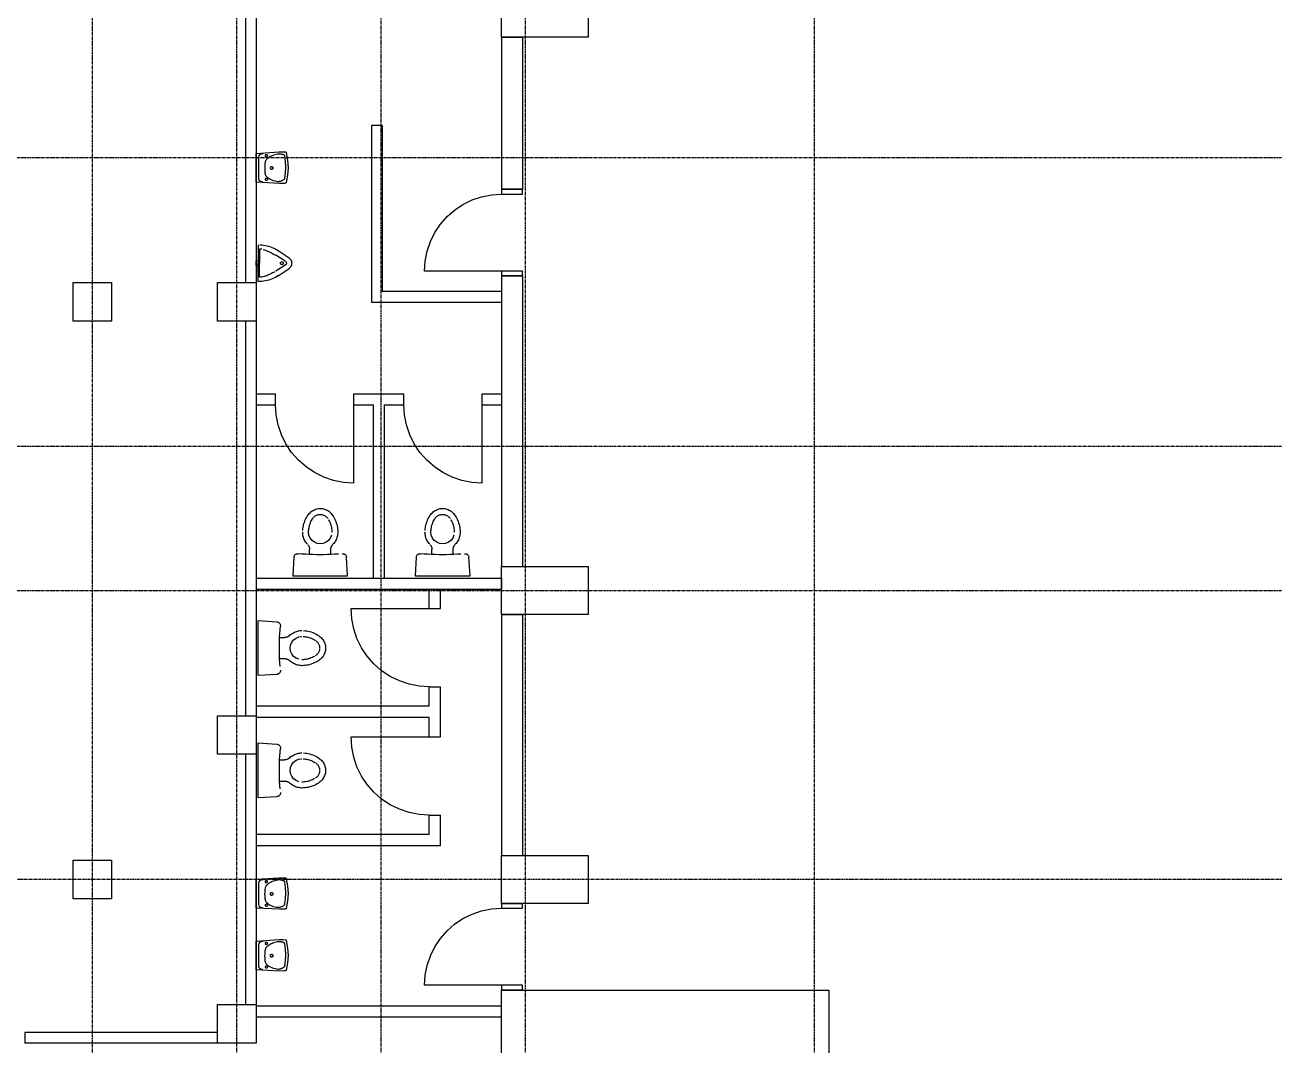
# Model space of a CAD drawing. Header units: millimetres. Extents: x -65483 to 85267, y -25390 to 54076.
# Drawn here: x -52733 to -39747, y -3954 to 6651 of the extents above; entities that cross this region are included whole.
import ezdxf

# ---------------------------------------------------------------- set-up
doc = ezdxf.new("R2010")
doc.units = ezdxf.units.MM
doc.linetypes.add('PCENTRE', pattern=[50.8, 31.75, -6.35, 6.35, -6.35])
for name, color, linetype in [('Boundaries_and_building_grids', 140, 'Continuous'), ('BRICK_WALLS_P4', 1, 'Continuous'), ('COLUMNS_P5', 5, 'Continuous'), ('DR', 8, 'Continuous'), ('SANITARY', 4, 'Continuous')]:
    doc.layers.add(name, color=color, linetype=linetype)

msp = doc.modelspace()

# ---------------------------------------------------------------- linework, layer by layer
at = {"layer": 'Boundaries_and_building_grids', "color": 140, "linetype": 'PCENTRE', "lineweight": -3}
for p, q in [((-50533, -17978), (-50533, 48423)), ((-49033, -17978), (-49033, 48423)), ((-47533, -17978), (-47533, 48423)), ((-44533, -17978), (-44533, 48423)), ((-52033, -11080), (-52033, 12453)), ((-62623, 5276), (50767, 5276)), ((-62623, 2276), (50767, 2276)), ((-62623, 776), (50767, 776)), ((50767, -2224), (-62623, -2224))]:
    msp.add_line(p, q, dxfattribs=at)
at = {"layer": 'BRICK_WALLS_P4'}
for p, q in [((-50443, 8076), (-50443, 3976)), ((-50333, 8076), (-50333, 3976)), ((-47783, 6526), (-47783, 4944)), ((-47783, 6526), (-47563, 6526)), ((-47563, 6526), (-47563, 4944)), ((-49133, 5606), (-49133, 3771)), ((-49023, 5606), (-49133, 5606)), ((-49023, 5606), (-49023, 3886)), ((-47783, 4944), (-47563, 4944)), ((-47783, 4944), (-47563, 4944)), ((-47783, 4044), (-47783, 1026)), ((-47783, 4044), (-47563, 4044)), ((-47563, 4044), (-47783, 4044)), ((-47563, 4044), (-47563, 1026)), ((-49133, 3771), (-47783, 3771)), ((-49023, 3886), (-47783, 3886)), ((-50443, 3576), (-50443, 3426)), ((-50333, 3576), (-50333, 3426)), ((-50443, 3426), (-50443, -524)), ((-50333, 3426), (-50333, -524)), ((-50333, 2821), (-50131, 2821)), ((-50131, 2706), (-50131, 2821)), ((-49318, 2706), (-49318, 2821)), ((-49318, 2821), (-48798, 2821)), ((-48798, 2706), (-48798, 2821)), ((-47985, 2821), (-47783, 2821)), ((-47985, 2706), (-47985, 2821)), ((-47783, 2821), (-47783, 2706)), ((-50333, 2706), (-50131, 2706)), ((-49318, 2706), (-49115, 2706)), ((-49115, 2706), (-49115, 906)), ((-49000, 2706), (-49000, 906)), ((-49000, 2706), (-48798, 2706)), ((-47985, 2706), (-47783, 2706)), ((-47783, 1026), (-47563, 1026)), ((-50333, 906), (-47783, 906)), ((-50333, 791), (-47783, 791)), ((-48533, 589), (-48533, 791)), ((-48418, 589), (-48418, 791)), ((-47783, 906), (-47783, 791)), ((-48533, 589), (-48418, 589)), ((-47783, 526), (-47783, -1974)), ((-47783, 526), (-47563, 526)), ((-47563, 526), (-47563, -1974)), ((-48533, -426), (-48533, -224)), ((-48533, -224), (-48418, -224)), ((-48418, -744), (-48418, -224)), ((-48533, -426), (-50333, -426)), ((-48533, -541), (-50333, -541)), ((-48533, -744), (-48533, -541)), ((-48533, -744), (-48418, -744)), ((-50443, -924), (-50443, -1111)), ((-50333, -924), (-50333, -1111)), ((-50443, -1111), (-50443, -3524)), ((-50333, -1111), (-50333, -3524)), ((-48533, -1759), (-48533, -1557)), ((-48533, -1557), (-48418, -1557)), ((-48418, -1874), (-48418, -1557)), ((-48533, -1759), (-50333, -1759)), ((-48418, -1874), (-50333, -1874)), ((-47783, -1974), (-47563, -1974)), ((-47783, -2474), (-47563, -2474)), ((-47783, -2474), (-47563, -2474)), ((-47783, -3374), (-47563, -3374)), ((-47563, -3374), (-47783, -3374)), ((-50333, -3536), (-47783, -3536)), ((-47783, -3651), (-47783, -3536)), ((-50333, -3651), (-47783, -3651)), ((-52733, -3814), (-52733, -3924)), ((-50733, -3814), (-52733, -3814)), ((-50733, -3924), (-52733, -3924))]:
    msp.add_line(p, q, dxfattribs=at)
at = {"layer": 'COLUMNS_P5'}
for points in [[(-47783, 6526), (-47783, 7026), (-46883, 7026), (-46883, 6526), (-47783, 6526)], [(-51833, 3576), (-52233, 3576), (-52233, 3976), (-51833, 3976), (-51833, 3576)], [(-50333, 3576), (-50733, 3576), (-50733, 3976), (-50333, 3976), (-50333, 3576)], [(-47783, 526), (-47783, 1026), (-46883, 1026), (-46883, 526), (-47783, 526)], [(-50333, -924), (-50733, -924), (-50733, -524), (-50333, -524), (-50333, -924)], [(-51833, -2424), (-52233, -2424), (-52233, -2024), (-51833, -2024), (-51833, -2424)], [(-47783, -2474), (-47783, -1974), (-46883, -1974), (-46883, -2474), (-47783, -2474)], [(-47783, -3374), (-44383, -3374), (-44383, -4074), (-47783, -4074), (-47783, -3374)], [(-50333, -3924), (-50733, -3924), (-50733, -3524), (-50333, -3524), (-50333, -3924)]]:
    msp.add_lwpolyline(points, dxfattribs=at)
at = {"layer": 'DR'}
for p, q in [((-48183, 4787), (-48089, 4834)), ((-48089, 4834), (-47990, 4867)), ((-47990, 4867), (-47887, 4888)), ((-47887, 4888), (-47783, 4894)), ((-48348, 4660), (-48270, 4729)), ((-48270, 4729), (-48183, 4787)), ((-48476, 4494), (-48417, 4581)), ((-48417, 4581), (-48348, 4660)), ((-48522, 4401), (-48476, 4494)), ((-48576, 4199), (-48556, 4301)), ((-48556, 4301), (-48522, 4401)), ((-48583, 4094), (-48576, 4199)), ((-47783, 4094), (-48583, 4094)), ((-50124, 2600), (-50131, 2706)), ((-50103, 2496), (-50124, 2600)), ((-49318, 1893), (-49318, 2706)), ((-48791, 2600), (-48798, 2706)), ((-48770, 2496), (-48791, 2600)), ((-47985, 1893), (-47985, 2706)), ((-50069, 2395), (-50103, 2496)), ((-48736, 2395), (-48770, 2496)), ((-50022, 2300), (-50069, 2395)), ((-48689, 2300), (-48736, 2395)), ((-49963, 2211), (-50022, 2300)), ((-49892, 2131), (-49963, 2211)), ((-48630, 2211), (-48689, 2300)), ((-48560, 2131), (-48630, 2211)), ((-49812, 2061), (-49892, 2131)), ((-48480, 2061), (-48560, 2131)), ((-49724, 2002), (-49812, 2061)), ((-49629, 1955), (-49724, 2002)), ((-49528, 1921), (-49629, 1955)), ((-48392, 2002), (-48480, 2061)), ((-48296, 1955), (-48392, 2002)), ((-48195, 1921), (-48296, 1955)), ((-49424, 1900), (-49528, 1921)), ((-49318, 1893), (-49424, 1900)), ((-48091, 1900), (-48195, 1921)), ((-47985, 1893), (-48091, 1900)), ((-49346, 589), (-48533, 589)), ((-49339, 483), (-49346, 589)), ((-49318, 378), (-49339, 483)), ((-49284, 278), (-49318, 378)), ((-49237, 182), (-49284, 278)), ((-49178, 94), (-49237, 182)), ((-49108, 14), (-49178, 94)), ((-49028, -56), (-49108, 14)), ((-48939, -115), (-49028, -56)), ((-48844, -162), (-48939, -115)), ((-48743, -197), (-48844, -162)), ((-48639, -217), (-48743, -197)), ((-48533, -224), (-48639, -217)), ((-49346, -744), (-48533, -744)), ((-49339, -850), (-49346, -744)), ((-49318, -954), (-49339, -850)), ((-49284, -1055), (-49318, -954)), ((-49237, -1150), (-49284, -1055)), ((-49178, -1239), (-49237, -1150)), ((-49108, -1319), (-49178, -1239)), ((-49028, -1389), (-49108, -1319)), ((-48939, -1448), (-49028, -1389)), ((-48844, -1495), (-48939, -1448)), ((-48743, -1529), (-48844, -1495)), ((-48639, -1550), (-48743, -1529)), ((-48533, -1557), (-48639, -1550)), ((-48183, -2631), (-48089, -2585)), ((-48089, -2585), (-47990, -2552)), ((-47990, -2552), (-47887, -2531)), ((-47887, -2531), (-47783, -2524)), ((-48348, -2759), (-48270, -2690)), ((-48270, -2690), (-48183, -2631)), ((-48476, -2924), (-48417, -2837)), ((-48417, -2837), (-48348, -2759)), ((-48522, -3018), (-48476, -2924)), ((-48556, -3117), (-48522, -3018)), ((-48583, -3324), (-48576, -3220)), ((-48576, -3220), (-48556, -3117)), ((-47783, -3324), (-48583, -3324))]:
    msp.add_line(p, q, dxfattribs=at)
for points in [[(-47563, 4894), (-47563, 4944), (-47783, 4944), (-47783, 4894), (-47563, 4894)], [(-47563, 4044), (-47563, 4094), (-47783, 4094), (-47783, 4044), (-47563, 4044)], [(-47563, -2524), (-47563, -2474), (-47783, -2474), (-47783, -2524), (-47563, -2524)], [(-47563, -3374), (-47563, -3324), (-47783, -3324), (-47783, -3374), (-47563, -3374)]]:
    msp.add_lwpolyline(points, dxfattribs=at)
at = {"layer": 'SANITARY'}
for p, q in [((-50311, 4367), (-50311, 4177)), ((-50103, 4308), (-49987, 4231)), ((-50311, 3987), (-50311, 4177)), ((-50029, 4198), (-50127, 4259)), ((-50029, 4156), (-50127, 4095)), ((-50103, 4046), (-49987, 4122)), ((-49776, 1151), (-49776, 1202)), ((-49556, 1151), (-49556, 1202)), ((-48505, 1151), (-48505, 1202)), ((-48285, 1151), (-48285, 1202)), ((-49381, 928), (-49393, 1122)), ((-48110, 928), (-48122, 1122)), ((-50310, 464), (-50117, 451)), ((-50088, 289), (-50037, 289)), ((-50088, 69), (-50037, 69)), ((-50310, -807), (-50117, -819)), ((-50088, -982), (-50037, -982)), ((-50088, -1202), (-50037, -1202))]:
    msp.add_line(p, q, dxfattribs=at)
at = {"layer": 'SANITARY', "linetype": 'Continuous'}
for p, q in [((-50292, 4367), (-50273, 4366)), ((-50273, 4366), (-50255, 4364)), ((-50258, 4319), (-50246, 4315)), ((-50255, 4364), (-50237, 4361)), ((-50246, 4315), (-50233, 4311)), ((-50237, 4361), (-50218, 4357)), ((-50233, 4311), (-50221, 4306)), ((-50221, 4306), (-50209, 4301)), ((-50218, 4357), (-50200, 4352)), ((-50209, 4301), (-50197, 4296)), ((-50200, 4352), (-50183, 4347)), ((-50197, 4296), (-50185, 4290)), ((-50185, 4290), (-50173, 4284)), ((-50183, 4347), (-50165, 4340)), ((-50165, 4340), (-50148, 4333)), ((-50148, 4333), (-50132, 4325)), ((-50132, 4325), (-50115, 4315)), ((-50115, 4315), (-50100, 4306)), ((-50173, 4284), (-50161, 4278)), ((-50161, 4278), (-50150, 4272)), ((-50150, 4272), (-50138, 4265)), ((-50138, 4265), (-50127, 4259)), ((-50080, 4177), (-50078, 4184)), ((-50078, 4169), (-50080, 4177)), ((-50078, 4184), (-50073, 4190)), ((-50073, 4164), (-50078, 4169)), ((-50073, 4190), (-50065, 4192)), ((-50065, 4162), (-50073, 4164)), ((-50065, 4192), (-50058, 4190)), ((-50058, 4164), (-50065, 4162)), ((-50058, 4190), (-50052, 4184)), ((-50052, 4169), (-50058, 4164)), ((-50052, 4184), (-50050, 4177)), ((-50050, 4177), (-50052, 4169)), ((-50050, 4177), (-50050, 4177)), ((-50027, 4157), (-50029, 4156)), ((-50027, 4197), (-50026, 4195)), ((-50026, 4158), (-50027, 4157)), ((-50026, 4195), (-50024, 4194)), ((-50024, 4159), (-50026, 4158)), ((-50024, 4194), (-50023, 4193)), ((-50023, 4161), (-50024, 4159)), ((-50023, 4193), (-50022, 4191)), ((-50022, 4162), (-50023, 4161)), ((-50022, 4191), (-50021, 4189)), ((-50021, 4164), (-50022, 4162)), ((-50021, 4189), (-50020, 4188)), ((-50020, 4166), (-50021, 4164)), ((-50020, 4188), (-50019, 4186)), ((-50019, 4167), (-50020, 4166)), ((-50019, 4186), (-50019, 4184)), ((-50019, 4184), (-50018, 4182)), ((-50018, 4171), (-50019, 4169)), ((-50019, 4169), (-50019, 4167)), ((-50018, 4182), (-50018, 4180)), ((-50018, 4180), (-50018, 4178)), ((-50018, 4175), (-50018, 4173)), ((-50018, 4173), (-50018, 4171)), ((-49987, 4231), (-49984, 4228)), ((-49984, 4228), (-49980, 4224)), ((-49980, 4224), (-49977, 4220)), ((-49977, 4220), (-49974, 4216)), ((-49974, 4216), (-49972, 4211)), ((-49972, 4211), (-49969, 4207)), ((-49969, 4207), (-49967, 4202)), ((-49967, 4202), (-49966, 4197)), ((-49966, 4156), (-49967, 4151)), ((-49966, 4197), (-49964, 4192)), ((-49964, 4161), (-49966, 4156)), ((-49964, 4192), (-49964, 4187)), ((-49964, 4187), (-49963, 4182)), ((-49963, 4171), (-49964, 4166)), ((-49964, 4166), (-49964, 4161)), ((-49963, 4182), (-49963, 4177)), ((-49963, 4177), (-49963, 4171)), ((-50258, 4034), (-50271, 4030)), ((-50246, 4038), (-50258, 4034)), ((-50233, 4043), (-50246, 4038)), ((-50221, 4047), (-50233, 4043)), ((-50209, 4052), (-50221, 4047)), ((-50197, 4058), (-50209, 4052)), ((-50185, 4063), (-50197, 4058)), ((-50173, 4069), (-50185, 4063)), ((-50161, 4075), (-50173, 4069)), ((-50150, 4081), (-50161, 4075)), ((-50138, 4088), (-50150, 4081)), ((-50132, 4029), (-50148, 4020)), ((-50115, 4038), (-50132, 4029)), ((-50100, 4048), (-50115, 4038)), ((-49984, 4126), (-49987, 4122)), ((-49980, 4129), (-49984, 4126)), ((-49977, 4133), (-49980, 4129)), ((-49974, 4138), (-49977, 4133)), ((-49972, 4142), (-49974, 4138)), ((-49969, 4147), (-49972, 4142)), ((-49967, 4151), (-49969, 4147)), ((-50292, 3987), (-50311, 3987)), ((-50273, 3988), (-50292, 3987)), ((-50255, 3989), (-50273, 3988)), ((-50237, 3992), (-50255, 3989)), ((-50218, 3996), (-50237, 3992)), ((-50200, 4001), (-50218, 3996)), ((-50183, 4006), (-50200, 4001)), ((-50165, 4013), (-50183, 4006)), ((-50148, 4020), (-50165, 4013)), ((-49797, 1554), (-49787, 1567)), ((-49787, 1567), (-49780, 1576)), ((-49780, 1576), (-49772, 1585)), ((-49772, 1585), (-49763, 1593)), ((-49763, 1593), (-49754, 1600)), ((-49754, 1600), (-49744, 1607)), ((-49744, 1607), (-49734, 1612)), ((-49734, 1612), (-49723, 1617)), ((-49723, 1617), (-49712, 1621)), ((-49712, 1621), (-49701, 1624)), ((-49711, 1556), (-49704, 1559)), ((-49704, 1559), (-49696, 1562)), ((-49701, 1624), (-49689, 1627)), ((-49696, 1562), (-49689, 1564)), ((-49689, 1627), (-49678, 1628)), ((-49689, 1564), (-49681, 1566)), ((-49681, 1566), (-49674, 1567)), ((-49678, 1628), (-49666, 1628)), ((-49674, 1567), (-49666, 1567)), ((-49666, 1628), (-49654, 1628)), ((-49666, 1567), (-49658, 1567)), ((-49658, 1567), (-49650, 1566)), ((-49654, 1628), (-49643, 1627)), ((-49650, 1566), (-49643, 1564)), ((-49643, 1627), (-49631, 1624)), ((-49643, 1564), (-49635, 1562)), ((-49635, 1562), (-49628, 1559)), ((-49631, 1624), (-49620, 1621)), ((-49628, 1559), (-49621, 1556)), ((-49620, 1621), (-49609, 1617)), ((-49609, 1617), (-49598, 1612)), ((-49598, 1612), (-49588, 1607)), ((-49588, 1607), (-49578, 1600)), ((-49578, 1600), (-49569, 1593)), ((-49569, 1593), (-49560, 1585)), ((-49560, 1585), (-49552, 1576)), ((-49552, 1576), (-49544, 1567)), ((-49544, 1567), (-49535, 1554)), ((-48526, 1554), (-48517, 1567)), ((-48517, 1567), (-48509, 1576)), ((-48509, 1576), (-48501, 1585)), ((-48501, 1585), (-48492, 1593)), ((-48492, 1593), (-48483, 1600)), ((-48483, 1600), (-48473, 1607)), ((-48473, 1607), (-48463, 1612)), ((-48463, 1612), (-48452, 1617)), ((-48452, 1617), (-48441, 1621)), ((-48441, 1621), (-48430, 1624)), ((-48440, 1556), (-48433, 1559)), ((-48433, 1559), (-48426, 1562)), ((-48430, 1624), (-48419, 1627)), ((-48426, 1562), (-48418, 1564)), ((-48419, 1627), (-48407, 1628)), ((-48418, 1564), (-48411, 1566)), ((-48411, 1566), (-48403, 1567)), ((-48407, 1628), (-48395, 1628)), ((-48403, 1567), (-48395, 1567)), ((-48395, 1628), (-48383, 1628)), ((-48395, 1567), (-48387, 1567)), ((-48387, 1567), (-48380, 1566)), ((-48383, 1628), (-48372, 1627)), ((-48380, 1566), (-48372, 1564)), ((-48372, 1627), (-48360, 1624)), ((-48372, 1564), (-48365, 1562)), ((-48365, 1562), (-48357, 1559)), ((-48360, 1624), (-48349, 1621)), ((-48357, 1559), (-48350, 1556)), ((-48349, 1621), (-48338, 1617)), ((-48338, 1617), (-48327, 1612)), ((-48327, 1612), (-48317, 1607)), ((-48317, 1607), (-48307, 1600)), ((-48307, 1600), (-48298, 1593)), ((-48298, 1593), (-48289, 1585)), ((-48289, 1585), (-48281, 1576)), ((-48281, 1576), (-48274, 1567)), ((-48274, 1567), (-48264, 1554)), ((-49847, 1416), (-49844, 1432)), ((-49844, 1432), (-49841, 1448)), ((-49841, 1448), (-49838, 1464)), ((-49838, 1464), (-49833, 1480)), ((-49833, 1480), (-49827, 1495)), ((-49827, 1495), (-49821, 1511)), ((-49821, 1511), (-49814, 1525)), ((-49814, 1525), (-49806, 1540)), ((-49806, 1540), (-49797, 1554)), ((-49784, 1420), (-49782, 1433)), ((-49782, 1433), (-49779, 1445)), ((-49779, 1445), (-49776, 1457)), ((-49776, 1457), (-49772, 1469)), ((-49772, 1469), (-49768, 1480)), ((-49768, 1480), (-49763, 1492)), ((-49763, 1492), (-49757, 1503)), ((-49757, 1503), (-49751, 1514)), ((-49751, 1514), (-49745, 1524)), ((-49745, 1524), (-49740, 1531)), ((-49740, 1531), (-49735, 1537)), ((-49735, 1537), (-49729, 1542)), ((-49729, 1542), (-49724, 1547)), ((-49724, 1547), (-49717, 1552)), ((-49717, 1552), (-49711, 1556)), ((-49621, 1556), (-49615, 1552)), ((-49615, 1552), (-49608, 1547)), ((-49608, 1547), (-49602, 1542)), ((-49602, 1542), (-49597, 1537)), ((-49597, 1537), (-49592, 1531)), ((-49592, 1531), (-49587, 1524)), ((-49581, 1514), (-49575, 1503)), ((-49575, 1503), (-49569, 1492)), ((-49569, 1492), (-49564, 1480)), ((-49564, 1480), (-49560, 1469)), ((-49560, 1469), (-49556, 1457)), ((-49556, 1457), (-49552, 1445)), ((-49552, 1445), (-49550, 1433)), ((-49550, 1433), (-49548, 1420)), ((-49535, 1554), (-49526, 1540)), ((-49526, 1540), (-49518, 1525)), ((-49518, 1525), (-49511, 1511)), ((-49511, 1511), (-49505, 1495)), ((-49505, 1495), (-49499, 1480)), ((-49499, 1480), (-49494, 1464)), ((-49494, 1464), (-49490, 1448)), ((-49490, 1448), (-49487, 1432)), ((-49487, 1432), (-49485, 1416)), ((-48576, 1416), (-48574, 1432)), ((-48574, 1432), (-48571, 1448)), ((-48571, 1448), (-48567, 1464)), ((-48567, 1464), (-48562, 1480)), ((-48562, 1480), (-48556, 1495)), ((-48556, 1495), (-48550, 1511)), ((-48550, 1511), (-48543, 1525)), ((-48543, 1525), (-48535, 1540)), ((-48535, 1540), (-48526, 1554)), ((-48513, 1420), (-48511, 1433)), ((-48511, 1433), (-48509, 1445)), ((-48509, 1445), (-48505, 1457)), ((-48505, 1457), (-48501, 1469)), ((-48501, 1469), (-48497, 1480)), ((-48497, 1480), (-48492, 1492)), ((-48492, 1492), (-48486, 1503)), ((-48486, 1503), (-48480, 1514)), ((-48480, 1514), (-48474, 1524)), ((-48474, 1524), (-48469, 1531)), ((-48469, 1531), (-48464, 1537)), ((-48464, 1537), (-48459, 1542)), ((-48459, 1542), (-48453, 1547)), ((-48453, 1547), (-48446, 1552)), ((-48446, 1552), (-48440, 1556)), ((-48350, 1556), (-48344, 1552)), ((-48344, 1552), (-48337, 1547)), ((-48337, 1547), (-48332, 1542)), ((-48332, 1542), (-48326, 1537)), ((-48326, 1537), (-48321, 1531)), ((-48321, 1531), (-48316, 1524)), ((-48310, 1514), (-48304, 1503)), ((-48304, 1503), (-48298, 1492)), ((-48298, 1492), (-48293, 1480)), ((-48293, 1480), (-48289, 1469)), ((-48289, 1469), (-48285, 1457)), ((-48285, 1457), (-48282, 1445)), ((-48282, 1445), (-48279, 1433)), ((-48279, 1433), (-48277, 1420)), ((-48264, 1554), (-48255, 1540)), ((-48255, 1540), (-48247, 1525)), ((-48247, 1525), (-48240, 1511)), ((-48240, 1511), (-48234, 1495)), ((-48234, 1495), (-48228, 1480)), ((-48228, 1480), (-48224, 1464)), ((-48224, 1464), (-48220, 1448)), ((-48220, 1448), (-48217, 1432)), ((-48217, 1432), (-48214, 1416)), ((-49848, 1399), (-49847, 1416)), ((-49848, 1371), (-49848, 1383)), ((-49847, 1360), (-49848, 1371)), ((-49845, 1348), (-49847, 1360)), ((-49843, 1337), (-49845, 1348)), ((-49839, 1326), (-49843, 1337)), ((-49835, 1315), (-49839, 1326)), ((-49831, 1304), (-49835, 1315)), ((-49825, 1294), (-49831, 1304)), ((-49787, 1395), (-49786, 1408)), ((-49787, 1383), (-49787, 1395)), ((-49783, 1352), (-49787, 1383)), ((-49786, 1408), (-49784, 1420)), ((-49771, 1322), (-49783, 1352)), ((-49751, 1297), (-49771, 1322)), ((-49561, 1322), (-49580, 1297)), ((-49549, 1352), (-49561, 1322)), ((-49548, 1420), (-49546, 1408)), ((-49546, 1408), (-49545, 1395)), ((-49545, 1395), (-49545, 1383)), ((-49501, 1304), (-49506, 1294)), ((-49496, 1315), (-49501, 1304)), ((-49493, 1326), (-49496, 1315)), ((-49489, 1337), (-49493, 1326)), ((-49487, 1348), (-49489, 1337)), ((-49485, 1360), (-49487, 1348)), ((-49485, 1416), (-49484, 1399)), ((-49484, 1371), (-49485, 1360)), ((-49484, 1399), (-49483, 1383)), ((-49483, 1383), (-49484, 1371)), ((-48577, 1371), (-48578, 1383)), ((-48577, 1399), (-48576, 1416)), ((-48576, 1360), (-48577, 1371)), ((-48574, 1348), (-48576, 1360)), ((-48572, 1337), (-48574, 1348)), ((-48568, 1326), (-48572, 1337)), ((-48565, 1315), (-48568, 1326)), ((-48560, 1304), (-48565, 1315)), ((-48555, 1294), (-48560, 1304)), ((-48516, 1395), (-48515, 1408)), ((-48516, 1383), (-48516, 1395)), ((-48512, 1352), (-48516, 1383)), ((-48515, 1408), (-48513, 1420)), ((-48500, 1322), (-48512, 1352)), ((-48481, 1297), (-48500, 1322)), ((-48290, 1322), (-48310, 1297)), ((-48278, 1352), (-48290, 1322)), ((-48277, 1420), (-48275, 1408)), ((-48275, 1408), (-48274, 1395)), ((-48274, 1395), (-48274, 1383)), ((-48230, 1304), (-48236, 1294)), ((-48226, 1315), (-48230, 1304)), ((-48222, 1326), (-48226, 1315)), ((-48218, 1337), (-48222, 1326)), ((-48216, 1348), (-48218, 1337)), ((-48214, 1360), (-48216, 1348)), ((-48214, 1416), (-48213, 1399)), ((-48213, 1371), (-48214, 1360)), ((-48213, 1399), (-48213, 1383)), ((-48213, 1383), (-48213, 1371)), ((-49819, 1284), (-49825, 1294)), ((-49813, 1275), (-49819, 1284)), ((-49806, 1266), (-49813, 1275)), ((-49798, 1257), (-49806, 1266)), ((-49795, 1253), (-49791, 1249)), ((-49791, 1249), (-49789, 1245)), ((-49789, 1245), (-49786, 1241)), ((-49786, 1241), (-49784, 1236)), ((-49784, 1236), (-49782, 1231)), ((-49782, 1231), (-49780, 1227)), ((-49780, 1227), (-49778, 1222)), ((-49778, 1222), (-49777, 1217)), ((-49777, 1217), (-49777, 1212)), ((-49777, 1212), (-49776, 1207)), ((-49776, 1207), (-49776, 1202)), ((-49726, 1278), (-49751, 1297)), ((-49697, 1266), (-49726, 1278)), ((-49666, 1262), (-49697, 1266)), ((-49635, 1266), (-49666, 1262)), ((-49605, 1278), (-49635, 1266)), ((-49580, 1297), (-49605, 1278)), ((-49556, 1207), (-49555, 1212)), ((-49556, 1202), (-49556, 1207)), ((-49555, 1212), (-49554, 1217)), ((-49554, 1217), (-49553, 1222)), ((-49553, 1222), (-49552, 1227)), ((-49552, 1227), (-49550, 1231)), ((-49550, 1231), (-49548, 1236)), ((-49548, 1236), (-49546, 1241)), ((-49546, 1241), (-49543, 1245)), ((-49543, 1245), (-49540, 1249)), ((-49540, 1249), (-49537, 1253)), ((-49537, 1253), (-49534, 1257)), ((-49526, 1266), (-49534, 1257)), ((-49519, 1275), (-49526, 1266)), ((-49512, 1284), (-49519, 1275)), ((-49506, 1294), (-49512, 1284)), ((-48549, 1284), (-48555, 1294)), ((-48542, 1275), (-48549, 1284)), ((-48535, 1266), (-48542, 1275)), ((-48527, 1257), (-48535, 1266)), ((-48524, 1253), (-48521, 1249)), ((-48521, 1249), (-48518, 1245)), ((-48518, 1245), (-48515, 1241)), ((-48515, 1241), (-48513, 1236)), ((-48513, 1236), (-48511, 1231)), ((-48511, 1231), (-48509, 1227)), ((-48509, 1227), (-48508, 1222)), ((-48508, 1222), (-48507, 1217)), ((-48507, 1217), (-48506, 1212)), ((-48506, 1212), (-48505, 1207)), ((-48505, 1207), (-48505, 1202)), ((-48456, 1278), (-48481, 1297)), ((-48426, 1266), (-48456, 1278)), ((-48395, 1262), (-48426, 1266)), ((-48364, 1266), (-48395, 1262)), ((-48335, 1278), (-48364, 1266)), ((-48310, 1297), (-48335, 1278)), ((-48285, 1207), (-48284, 1212)), ((-48285, 1202), (-48285, 1207)), ((-48284, 1217), (-48283, 1222)), ((-48284, 1212), (-48284, 1217)), ((-48283, 1222), (-48281, 1227)), ((-48281, 1227), (-48279, 1231)), ((-48279, 1231), (-48277, 1236)), ((-48277, 1236), (-48275, 1241)), ((-48275, 1241), (-48272, 1245)), ((-48272, 1245), (-48270, 1249)), ((-48270, 1249), (-48266, 1253)), ((-48266, 1253), (-48263, 1257)), ((-48255, 1266), (-48263, 1257)), ((-48248, 1275), (-48255, 1266)), ((-48242, 1284), (-48248, 1275)), ((-48236, 1294), (-48242, 1284)), ((-49939, 1122), (-49938, 1127)), ((-49938, 1127), (-49936, 1132)), ((-49936, 1132), (-49934, 1137)), ((-49934, 1137), (-49932, 1142)), ((-49932, 1142), (-49928, 1146)), ((-49928, 1146), (-49925, 1150)), ((-49925, 1150), (-49920, 1153)), ((-49920, 1153), (-49916, 1156)), ((-49916, 1156), (-49911, 1157)), ((-49911, 1157), (-49906, 1159)), ((-49906, 1159), (-49900, 1159)), ((-49900, 1159), (-49895, 1159)), ((-49857, 1156), (-49895, 1159)), ((-49819, 1153), (-49857, 1156)), ((-49781, 1151), (-49819, 1153)), ((-49742, 1150), (-49781, 1151)), ((-49704, 1149), (-49742, 1150)), ((-49666, 1148), (-49704, 1149)), ((-49628, 1149), (-49666, 1148)), ((-49589, 1150), (-49628, 1149)), ((-49551, 1151), (-49589, 1150)), ((-49513, 1153), (-49551, 1151)), ((-49475, 1156), (-49513, 1153)), ((-49437, 1159), (-49432, 1159)), ((-49432, 1159), (-49426, 1159)), ((-49426, 1159), (-49421, 1157)), ((-49421, 1157), (-49416, 1156)), ((-49416, 1156), (-49412, 1153)), ((-49412, 1153), (-49407, 1150)), ((-49407, 1150), (-49403, 1146)), ((-49403, 1146), (-49400, 1142)), ((-49400, 1142), (-49397, 1137)), ((-49397, 1137), (-49395, 1132)), ((-49395, 1132), (-49394, 1127)), ((-49394, 1127), (-49393, 1122)), ((-48668, 1122), (-48667, 1127)), ((-48667, 1127), (-48666, 1132)), ((-48666, 1132), (-48664, 1137)), ((-48664, 1137), (-48661, 1142)), ((-48661, 1142), (-48658, 1146)), ((-48658, 1146), (-48654, 1150)), ((-48654, 1150), (-48650, 1153)), ((-48650, 1153), (-48645, 1156)), ((-48645, 1156), (-48640, 1157)), ((-48640, 1157), (-48635, 1159)), ((-48635, 1159), (-48629, 1159)), ((-48629, 1159), (-48624, 1159)), ((-48586, 1156), (-48624, 1159)), ((-48548, 1153), (-48586, 1156)), ((-48510, 1151), (-48548, 1153)), ((-48472, 1150), (-48510, 1151)), ((-48433, 1149), (-48472, 1150)), ((-48395, 1148), (-48433, 1149)), ((-48357, 1149), (-48395, 1148)), ((-48319, 1150), (-48357, 1149)), ((-48280, 1151), (-48319, 1150)), ((-48242, 1153), (-48280, 1151)), ((-48204, 1156), (-48242, 1153)), ((-48166, 1159), (-48161, 1159)), ((-48161, 1159), (-48156, 1159)), ((-48156, 1159), (-48150, 1157)), ((-48150, 1157), (-48145, 1156)), ((-48145, 1156), (-48141, 1153)), ((-48141, 1153), (-48136, 1150)), ((-48136, 1150), (-48133, 1146)), ((-48133, 1146), (-48129, 1142)), ((-48129, 1142), (-48127, 1137)), ((-48127, 1137), (-48125, 1132)), ((-48125, 1132), (-48123, 1127)), ((-48123, 1127), (-48122, 1122)), ((-50117, 451), (-50112, 451)), ((-50112, 451), (-50107, 449)), ((-50107, 449), (-50102, 447)), ((-50102, 447), (-50097, 445)), ((-50097, 445), (-50093, 441)), ((-50093, 441), (-50089, 437)), ((-50089, 437), (-50086, 433)), ((-50086, 433), (-50083, 428)), ((-50083, 428), (-50081, 423)), ((-50083, 370), (-50080, 408)), ((-50081, 423), (-50080, 418)), ((-50080, 418), (-50080, 413)), ((-50080, 413), (-50080, 408)), ((-50089, 255), (-50088, 293)), ((-50088, 293), (-50086, 331)), ((-50086, 331), (-50083, 370)), ((-50032, 289), (-50037, 289)), ((-50027, 289), (-50032, 289)), ((-50022, 290), (-50027, 289)), ((-50017, 291), (-50022, 290)), ((-50012, 293), (-50017, 291)), ((-50007, 294), (-50012, 293)), ((-50003, 296), (-50007, 294)), ((-49998, 299), (-50003, 296)), ((-49994, 301), (-49998, 299)), ((-49990, 304), (-49994, 301)), ((-49986, 307), (-49990, 304)), ((-49982, 311), (-49986, 307)), ((-49982, 311), (-49973, 319)), ((-49973, 319), (-49964, 326)), ((-49964, 326), (-49955, 332)), ((-49961, 239), (-49942, 264)), ((-49955, 332), (-49945, 338)), ((-49945, 338), (-49934, 343)), ((-49942, 264), (-49916, 283)), ((-49934, 343), (-49924, 348)), ((-49924, 348), (-49913, 352)), ((-49916, 283), (-49887, 296)), ((-49913, 352), (-49902, 355)), ((-49902, 355), (-49890, 358)), ((-49890, 358), (-49879, 360)), ((-49887, 296), (-49856, 300)), ((-49879, 360), (-49868, 361)), ((-49868, 361), (-49856, 361)), ((-49843, 299), (-49831, 298)), ((-49839, 361), (-49823, 359)), ((-49831, 298), (-49819, 297)), ((-49823, 359), (-49807, 357)), ((-49819, 297), (-49806, 295)), ((-49807, 357), (-49791, 354)), ((-49806, 295), (-49794, 292)), ((-49794, 292), (-49782, 289)), ((-49791, 354), (-49775, 350)), ((-49782, 289), (-49770, 285)), ((-49775, 350), (-49759, 346)), ((-49770, 285), (-49759, 281)), ((-49759, 346), (-49743, 340)), ((-49759, 281), (-49747, 276)), ((-49747, 276), (-49736, 270)), ((-49743, 340), (-49728, 334)), ((-49736, 270), (-49725, 264)), ((-49728, 334), (-49713, 326)), ((-49725, 264), (-49714, 257)), ((-49713, 326), (-49699, 318)), ((-49699, 318), (-49685, 310)), ((-49685, 310), (-49672, 300)), ((-49672, 300), (-49662, 293)), ((-49662, 293), (-49654, 285)), ((-49654, 285), (-49646, 276)), ((-49646, 276), (-49639, 267)), ((-49639, 267), (-49632, 257)), ((-50090, 217), (-50089, 255)), ((-50090, 179), (-50090, 217)), ((-50090, 140), (-50090, 179)), ((-50089, 102), (-50090, 140)), ((-49977, 179), (-49973, 210)), ((-49973, 147), (-49977, 179)), ((-49973, 210), (-49961, 239)), ((-49961, 118), (-49973, 147)), ((-49708, 253), (-49702, 248)), ((-49702, 248), (-49697, 242)), ((-49697, 242), (-49692, 236)), ((-49692, 236), (-49687, 230)), ((-49687, 230), (-49683, 223)), ((-49683, 134), (-49687, 127)), ((-49683, 223), (-49680, 216)), ((-49680, 141), (-49683, 134)), ((-49680, 216), (-49677, 209)), ((-49677, 148), (-49680, 141)), ((-49677, 209), (-49675, 202)), ((-49675, 156), (-49677, 148)), ((-49675, 202), (-49673, 194)), ((-49673, 163), (-49675, 156)), ((-49673, 194), (-49672, 186)), ((-49672, 171), (-49673, 163)), ((-49672, 186), (-49672, 179)), ((-49632, 257), (-49627, 247)), ((-49627, 247), (-49622, 236)), ((-49622, 236), (-49618, 225)), ((-49618, 132), (-49622, 121)), ((-49618, 225), (-49615, 214)), ((-49615, 144), (-49618, 132)), ((-49615, 214), (-49612, 202)), ((-49612, 155), (-49615, 144)), ((-49612, 202), (-49611, 190)), ((-49611, 167), (-49612, 155)), ((-49611, 190), (-49610, 179)), ((-49610, 179), (-49611, 167)), ((-50088, 64), (-50089, 102)), ((-50086, 26), (-50088, 64)), ((-50083, -12), (-50086, 26)), ((-50037, 69), (-50032, 69)), ((-50032, 69), (-50027, 68)), ((-50027, 68), (-50022, 67)), ((-50022, 67), (-50017, 66)), ((-50017, 66), (-50012, 65)), ((-50012, 65), (-50007, 63)), ((-50007, 63), (-50003, 61)), ((-50003, 61), (-49998, 59)), ((-49998, 59), (-49994, 56)), ((-49994, 56), (-49990, 53)), ((-49990, 53), (-49986, 50)), ((-49986, 50), (-49982, 47)), ((-49973, 39), (-49982, 47)), ((-49964, 32), (-49973, 39)), ((-49955, 25), (-49964, 32)), ((-49942, 93), (-49961, 118)), ((-49945, 19), (-49955, 25)), ((-49934, 14), (-49945, 19)), ((-49916, 74), (-49942, 93)), ((-49924, 9), (-49934, 14)), ((-49913, 5), (-49924, 9)), ((-49887, 62), (-49916, 74)), ((-49902, 2), (-49913, 5)), ((-49890, 0), (-49902, 2)), ((-49843, 58), (-49856, 58)), ((-49831, 59), (-49843, 58)), ((-49819, 60), (-49831, 59)), ((-49807, 0), (-49823, -2)), ((-49806, 63), (-49819, 60)), ((-49791, 3), (-49807, 0)), ((-49794, 65), (-49806, 63)), ((-49782, 69), (-49794, 65)), ((-49775, 7), (-49791, 3)), ((-49770, 72), (-49782, 69)), ((-49759, 12), (-49775, 7)), ((-49759, 77), (-49770, 72)), ((-49747, 82), (-49759, 77)), ((-49743, 17), (-49759, 12)), ((-49736, 87), (-49747, 82)), ((-49728, 24), (-49743, 17)), ((-49725, 93), (-49736, 87)), ((-49713, 31), (-49728, 24)), ((-49708, 105), (-49714, 100)), ((-49699, 39), (-49713, 31)), ((-49702, 110), (-49708, 105)), ((-49697, 115), (-49702, 110)), ((-49685, 48), (-49699, 39)), ((-49692, 121), (-49697, 115)), ((-49687, 127), (-49692, 121)), ((-49672, 57), (-49685, 48)), ((-49662, 65), (-49672, 57)), ((-49654, 73), (-49662, 65)), ((-49646, 81), (-49654, 73)), ((-49639, 91), (-49646, 81)), ((-49632, 100), (-49639, 91)), ((-49627, 111), (-49632, 100)), ((-49622, 121), (-49627, 111)), ((-50112, -93), (-50117, -94)), ((-50107, -92), (-50112, -93)), ((-50102, -90), (-50107, -92)), ((-50097, -87), (-50102, -90)), ((-50093, -84), (-50097, -87)), ((-50089, -80), (-50093, -84)), ((-50086, -76), (-50089, -80)), ((-50083, -71), (-50086, -76)), ((-50081, -66), (-50083, -71)), ((-50080, -61), (-50081, -66)), ((-50080, -50), (-50080, -56)), ((-50080, -56), (-50080, -61)), ((-49879, -2), (-49890, 0)), ((-49868, -3), (-49879, -2)), ((-49856, -4), (-49868, -3)), ((-49839, -3), (-49856, -4)), ((-49823, -2), (-49839, -3)), ((-50117, -819), (-50112, -820)), ((-50112, -820), (-50107, -822)), ((-50107, -822), (-50102, -824)), ((-50102, -824), (-50097, -826)), ((-50097, -826), (-50093, -830)), ((-50093, -830), (-50089, -833)), ((-50089, -833), (-50086, -838)), ((-50086, -838), (-50083, -842)), ((-50086, -939), (-50083, -901)), ((-50083, -842), (-50081, -847)), ((-50083, -901), (-50080, -863)), ((-50081, -847), (-50080, -853)), ((-50080, -853), (-50080, -858)), ((-50080, -858), (-50080, -863)), ((-50090, -1054), (-50089, -1016)), ((-50089, -1016), (-50088, -977)), ((-50088, -977), (-50086, -939)), ((-50032, -982), (-50037, -982)), ((-50027, -981), (-50032, -982)), ((-50022, -981), (-50027, -981)), ((-50017, -980), (-50022, -981)), ((-50012, -978), (-50017, -980)), ((-50007, -976), (-50012, -978)), ((-50003, -974), (-50007, -976)), ((-49998, -972), (-50003, -974)), ((-49994, -969), (-49998, -972)), ((-49990, -967), (-49994, -969)), ((-49986, -963), (-49990, -967)), ((-49982, -960), (-49986, -963)), ((-49982, -960), (-49973, -952)), ((-49973, -952), (-49964, -945)), ((-49973, -1061), (-49961, -1032)), ((-49964, -945), (-49955, -939)), ((-49961, -1032), (-49942, -1007)), ((-49955, -939), (-49945, -933)), ((-49945, -933), (-49934, -927)), ((-49942, -1007), (-49916, -987)), ((-49934, -927), (-49924, -923)), ((-49924, -923), (-49913, -919)), ((-49916, -987), (-49887, -975)), ((-49913, -919), (-49902, -915)), ((-49902, -915), (-49890, -913)), ((-49890, -913), (-49879, -911)), ((-49887, -975), (-49856, -971)), ((-49879, -911), (-49868, -910)), ((-49868, -910), (-49856, -910)), ((-49843, -971), (-49831, -972)), ((-49839, -910), (-49823, -911)), ((-49831, -972), (-49819, -974)), ((-49823, -911), (-49807, -914)), ((-49819, -974), (-49806, -976)), ((-49807, -914), (-49791, -917)), ((-49806, -976), (-49794, -979)), ((-49794, -979), (-49782, -982)), ((-49791, -917), (-49775, -921)), ((-49782, -982), (-49770, -986)), ((-49775, -921), (-49759, -925)), ((-49770, -986), (-49759, -990)), ((-49759, -925), (-49743, -931)), ((-49759, -990), (-49747, -995)), ((-49747, -995), (-49736, -1001)), ((-49743, -931), (-49728, -937)), ((-49736, -1001), (-49725, -1007)), ((-49728, -937), (-49713, -944)), ((-49725, -1007), (-49714, -1013)), ((-49713, -944), (-49699, -952)), ((-49708, -1018), (-49702, -1023)), ((-49702, -1023), (-49697, -1029)), ((-49699, -952), (-49685, -961)), ((-49697, -1029), (-49692, -1034)), ((-49692, -1034), (-49687, -1041)), ((-49685, -961), (-49672, -971)), ((-49672, -971), (-49662, -978)), ((-49662, -978), (-49654, -986)), ((-49654, -986), (-49646, -995)), ((-49646, -995), (-49639, -1004)), ((-49639, -1004), (-49632, -1014)), ((-49632, -1014), (-49627, -1024)), ((-49627, -1024), (-49622, -1035)), ((-49622, -1035), (-49618, -1046)), ((-50090, -1092), (-50090, -1054)), ((-50090, -1130), (-50090, -1092)), ((-50089, -1169), (-50090, -1130)), ((-50088, -1207), (-50089, -1169)), ((-49977, -1092), (-49973, -1061)), ((-49973, -1123), (-49977, -1092)), ((-49961, -1153), (-49973, -1123)), ((-49942, -1178), (-49961, -1153)), ((-49708, -1166), (-49714, -1171)), ((-49702, -1161), (-49708, -1166)), ((-49697, -1156), (-49702, -1161)), ((-49692, -1150), (-49697, -1156)), ((-49687, -1143), (-49692, -1150)), ((-49687, -1041), (-49683, -1047)), ((-49683, -1137), (-49687, -1143)), ((-49683, -1047), (-49680, -1054)), ((-49680, -1130), (-49683, -1137)), ((-49680, -1054), (-49677, -1062)), ((-49677, -1123), (-49680, -1130)), ((-49677, -1062), (-49675, -1069)), ((-49675, -1115), (-49677, -1123)), ((-49675, -1069), (-49673, -1077)), ((-49673, -1108), (-49675, -1115)), ((-49673, -1077), (-49672, -1084)), ((-49672, -1100), (-49673, -1108)), ((-49672, -1084), (-49672, -1092)), ((-49627, -1160), (-49632, -1170)), ((-49622, -1149), (-49627, -1160)), ((-49618, -1138), (-49622, -1149)), ((-49618, -1046), (-49615, -1057)), ((-49615, -1127), (-49618, -1138)), ((-49615, -1057), (-49612, -1069)), ((-49612, -1116), (-49615, -1127)), ((-49612, -1069), (-49611, -1080)), ((-49611, -1104), (-49612, -1116)), ((-49611, -1080), (-49610, -1092)), ((-49610, -1092), (-49611, -1104)), ((-50086, -1245), (-50088, -1207)), ((-50083, -1283), (-50086, -1245)), ((-50037, -1202), (-50032, -1202)), ((-50032, -1202), (-50027, -1203)), ((-50027, -1203), (-50022, -1204)), ((-50022, -1204), (-50017, -1205)), ((-50017, -1205), (-50012, -1206)), ((-50012, -1206), (-50007, -1208)), ((-50007, -1208), (-50003, -1210)), ((-50003, -1210), (-49998, -1212)), ((-49998, -1212), (-49994, -1215)), ((-49994, -1215), (-49990, -1218)), ((-49990, -1218), (-49986, -1221)), ((-49986, -1221), (-49982, -1224)), ((-49973, -1232), (-49982, -1224)), ((-49964, -1239), (-49973, -1232)), ((-49955, -1246), (-49964, -1239)), ((-49945, -1252), (-49955, -1246)), ((-49934, -1257), (-49945, -1252)), ((-49916, -1197), (-49942, -1178)), ((-49924, -1262), (-49934, -1257)), ((-49913, -1265), (-49924, -1262)), ((-49887, -1209), (-49916, -1197)), ((-49902, -1269), (-49913, -1265)), ((-49890, -1271), (-49902, -1269)), ((-49879, -1273), (-49890, -1271)), ((-49868, -1274), (-49879, -1273)), ((-49856, -1275), (-49868, -1274)), ((-49843, -1213), (-49856, -1213)), ((-49839, -1274), (-49856, -1275)), ((-49831, -1212), (-49843, -1213)), ((-49823, -1273), (-49839, -1274)), ((-49819, -1210), (-49831, -1212)), ((-49807, -1271), (-49823, -1273)), ((-49806, -1208), (-49819, -1210)), ((-49791, -1268), (-49807, -1271)), ((-49794, -1206), (-49806, -1208)), ((-49782, -1202), (-49794, -1206)), ((-49775, -1264), (-49791, -1268)), ((-49770, -1198), (-49782, -1202)), ((-49759, -1259), (-49775, -1264)), ((-49759, -1194), (-49770, -1198)), ((-49747, -1189), (-49759, -1194)), ((-49743, -1253), (-49759, -1259)), ((-49736, -1183), (-49747, -1189)), ((-49728, -1247), (-49743, -1253)), ((-49725, -1177), (-49736, -1183)), ((-49713, -1240), (-49728, -1247)), ((-49699, -1232), (-49713, -1240)), ((-49685, -1223), (-49699, -1232)), ((-49672, -1214), (-49685, -1223)), ((-49662, -1206), (-49672, -1214)), ((-49654, -1198), (-49662, -1206)), ((-49646, -1189), (-49654, -1198)), ((-49639, -1180), (-49646, -1189)), ((-49632, -1170), (-49639, -1180)), ((-50112, -1364), (-50117, -1365)), ((-50107, -1363), (-50112, -1364)), ((-50102, -1361), (-50107, -1363)), ((-50097, -1358), (-50102, -1361)), ((-50093, -1355), (-50097, -1358)), ((-50089, -1351), (-50093, -1355)), ((-50086, -1347), (-50089, -1351)), ((-50083, -1342), (-50086, -1347)), ((-50081, -1337), (-50083, -1342)), ((-50080, -1332), (-50081, -1337)), ((-50080, -1321), (-50080, -1326)), ((-50080, -1326), (-50080, -1332))]:
    msp.add_line(p, q, dxfattribs=at)
at = {"layer": 'SANITARY'}
for points in [[(-50333, 5017), (-50332, 5317), (-50093, 5333), (-50055, 5334), (-50027, 5332), (-50020, 5329), (-50016, 5322)], [(-50259, 5312), (-50283, 5309), (-50297, 5302), (-50304, 5292), (-50308, 5278), (-50307, 5065), (-50307, 5054), (-50305, 5043), (-50297, 5036), (-50285, 5028), (-50265, 5025)], [(-50237, 5228), (-50240, 5213), (-50242, 5198), (-50243, 5183), (-50243, 5167)], [(-50225, 5302), (-50228, 5302), (-50230, 5302), (-50233, 5301), (-50235, 5299), (-50237, 5298), (-50238, 5296), (-50239, 5294), (-50239, 5293), (-50239, 5291), (-50238, 5289), (-50237, 5287), (-50235, 5286), (-50233, 5285), (-50230, 5284), (-50228, 5283), (-50225, 5283), (-50222, 5283), (-50220, 5284), (-50217, 5285), (-50215, 5286), (-50214, 5287), (-50212, 5289), (-50211, 5291), (-50211, 5293), (-50211, 5294), (-50212, 5296), (-50214, 5298), (-50215, 5299), (-50217, 5301), (-50220, 5302), (-50222, 5302), (-50225, 5302)], [(-50226, 5250), (-50230, 5245), (-50233, 5240), (-50236, 5234), (-50237, 5228)], [(-50200, 5274), (-50208, 5269), (-50214, 5263), (-50221, 5257), (-50226, 5250)], [(-50166, 5293), (-50175, 5289), (-50184, 5284), (-50192, 5279), (-50200, 5274)], [(-50110, 5309), (-50125, 5306), (-50139, 5302), (-50153, 5298), (-50166, 5293)], [(-50075, 5309), (-50084, 5310), (-50093, 5310), (-50101, 5310), (-50110, 5309)], [(-50058, 5305), (-50062, 5306), (-50066, 5307), (-50071, 5308), (-50075, 5309)], [(-50040, 5298), (-50041, 5298), (-50041, 5299), (-50042, 5299), (-50042, 5299), (-50043, 5299), (-50044, 5300), (-50044, 5300), (-50045, 5300), (-50045, 5300), (-50046, 5301), (-50046, 5301), (-50047, 5301), (-50048, 5301), (-50048, 5301), (-50049, 5302), (-50049, 5302), (-50050, 5302), (-50050, 5302), (-50051, 5303), (-50052, 5303), (-50052, 5303), (-50053, 5303), (-50053, 5303), (-50054, 5304), (-50054, 5304), (-50055, 5304), (-50056, 5304), (-50056, 5304), (-50057, 5305), (-50057, 5305), (-50058, 5305)], [(-50033, 5289), (-50034, 5292), (-50035, 5294), (-50037, 5296), (-50040, 5298)], [(-50035, 5058), (-50025, 5116), (-50022, 5174), (-50025, 5232), (-50033, 5289)], [(-50017, 5014), (-50002, 5090), (-49997, 5168), (-50002, 5245), (-50016, 5322)], [(-50243, 5167), (-50243, 5165), (-50243, 5163), (-50243, 5161), (-50243, 5159), (-50243, 5157), (-50243, 5155), (-50243, 5153), (-50243, 5151), (-50243, 5149), (-50243, 5147), (-50243, 5145), (-50243, 5143), (-50243, 5141), (-50242, 5139), (-50242, 5137), (-50242, 5135), (-50242, 5133), (-50242, 5130), (-50241, 5128), (-50241, 5126), (-50241, 5124), (-50241, 5122), (-50241, 5120), (-50240, 5118), (-50240, 5116), (-50240, 5114), (-50240, 5112), (-50239, 5110), (-50239, 5108), (-50239, 5106), (-50238, 5104)], [(-50238, 5104), (-50237, 5099), (-50235, 5094), (-50233, 5090), (-50230, 5085)], [(-50230, 5085), (-50226, 5080), (-50221, 5075), (-50215, 5069), (-50210, 5064)], [(-50210, 5064), (-50204, 5060), (-50198, 5056), (-50192, 5052), (-50185, 5049)], [(-50170, 5177), (-50174, 5177), (-50177, 5177), (-50180, 5175), (-50182, 5174), (-50184, 5172), (-50186, 5170), (-50187, 5168), (-50187, 5166), (-50187, 5163), (-50186, 5161), (-50184, 5159), (-50182, 5157), (-50180, 5156), (-50177, 5155), (-50174, 5154), (-50170, 5154), (-50167, 5154), (-50164, 5155), (-50161, 5156), (-50158, 5157), (-50156, 5159), (-50155, 5161), (-50154, 5163), (-50154, 5166), (-50154, 5168), (-50155, 5170), (-50156, 5172), (-50158, 5174), (-50161, 5175), (-50164, 5177), (-50167, 5177), (-50170, 5177)], [(-50017, 5014), (-50020, 5011), (-50029, 5007), (-50037, 5006), (-50088, 5006), (-50333, 5017)], [(-50225, 5058), (-50227, 5058), (-50230, 5057), (-50232, 5056), (-50234, 5055), (-50236, 5054), (-50237, 5052), (-50238, 5050), (-50238, 5048), (-50238, 5046), (-50237, 5044), (-50236, 5043), (-50234, 5041), (-50232, 5040), (-50230, 5039), (-50227, 5039), (-50225, 5038), (-50222, 5039), (-50219, 5039), (-50217, 5040), (-50215, 5041), (-50213, 5043), (-50212, 5044), (-50211, 5046), (-50211, 5048), (-50211, 5050), (-50212, 5052), (-50213, 5054), (-50215, 5055), (-50217, 5056), (-50219, 5057), (-50222, 5058), (-50225, 5058)], [(-50185, 5049), (-50170, 5042), (-50154, 5036), (-50138, 5031), (-50121, 5028)], [(-50121, 5028), (-50110, 5026), (-50099, 5026), (-50088, 5027), (-50078, 5030)], [(-50078, 5030), (-50073, 5031), (-50069, 5033), (-50065, 5034), (-50061, 5036)], [(-50061, 5036), (-50056, 5039), (-50051, 5042), (-50046, 5045), (-50041, 5048)], [(-50041, 5048), (-50039, 5050), (-50037, 5053), (-50035, 5055), (-50035, 5058)], [(-50271, 4323), (-50298, 4323), (-50298, 4177)], [(-50311, 4152), (-50333, 4152), (-50333, 4202), (-50311, 4202)], [(-50271, 4030), (-50298, 4030), (-50298, 4177)], [(-49939, 1122), (-49951, 928), (-49381, 928)], [(-48668, 1122), (-48680, 928), (-48110, 928)], [(-50117, -94), (-50310, -106), (-50310, 464)], [(-50117, -1365), (-50310, -1377), (-50310, -807)], [(-50333, -2523), (-50333, -2223), (-50093, -2207), (-50055, -2206), (-50027, -2208), (-50020, -2211), (-50016, -2218)], [(-50260, -2228), (-50284, -2231), (-50297, -2238), (-50304, -2248), (-50308, -2262), (-50307, -2474), (-50307, -2486), (-50305, -2497), (-50298, -2504), (-50285, -2512), (-50265, -2515)], [(-50237, -2312), (-50240, -2327), (-50242, -2342), (-50243, -2357), (-50244, -2373)], [(-50225, -2238), (-50228, -2238), (-50231, -2238), (-50233, -2239), (-50235, -2240), (-50237, -2242), (-50238, -2244), (-50239, -2245), (-50239, -2247), (-50239, -2249), (-50238, -2251), (-50237, -2253), (-50235, -2254), (-50233, -2255), (-50231, -2256), (-50228, -2257), (-50225, -2257), (-50223, -2257), (-50220, -2256), (-50218, -2255), (-50216, -2254), (-50214, -2253), (-50213, -2251), (-50212, -2249), (-50211, -2247), (-50212, -2245), (-50213, -2244), (-50214, -2242), (-50216, -2240), (-50218, -2239), (-50220, -2238), (-50223, -2238), (-50225, -2238)], [(-50226, -2289), (-50230, -2295), (-50233, -2300), (-50236, -2306), (-50237, -2312)], [(-50201, -2266), (-50208, -2271), (-50215, -2277), (-50221, -2283), (-50226, -2289)], [(-50166, -2247), (-50175, -2251), (-50184, -2256), (-50193, -2261), (-50201, -2266)], [(-50111, -2231), (-50125, -2234), (-50139, -2238), (-50153, -2242), (-50166, -2247)], [(-50075, -2231), (-50084, -2230), (-50093, -2230), (-50102, -2230), (-50111, -2231)], [(-50058, -2235), (-50062, -2234), (-50067, -2233), (-50071, -2232), (-50075, -2231)], [(-50041, -2242), (-50041, -2241), (-50042, -2241), (-50042, -2241), (-50043, -2241), (-50043, -2241), (-50044, -2240), (-50044, -2240), (-50045, -2240), (-50046, -2240), (-50046, -2239), (-50047, -2239), (-50047, -2239), (-50048, -2239), (-50048, -2238), (-50049, -2238), (-50049, -2238), (-50050, -2238), (-50051, -2238), (-50051, -2237), (-50052, -2237), (-50052, -2237), (-50053, -2237), (-50054, -2237), (-50054, -2236), (-50055, -2236), (-50055, -2236), (-50056, -2236), (-50056, -2236), (-50057, -2235), (-50058, -2235), (-50058, -2235)], [(-50033, -2251), (-50034, -2248), (-50035, -2246), (-50038, -2243), (-50041, -2242)], [(-50035, -2482), (-50026, -2424), (-50022, -2366), (-50025, -2308), (-50033, -2251)], [(-50017, -2526), (-50002, -2449), (-49997, -2372), (-50002, -2295), (-50016, -2218)], [(-50244, -2373), (-50244, -2375), (-50244, -2377), (-50244, -2379), (-50244, -2381), (-50244, -2383), (-50243, -2385), (-50243, -2387), (-50243, -2389), (-50243, -2391), (-50243, -2393), (-50243, -2395), (-50243, -2397), (-50243, -2399), (-50243, -2401), (-50242, -2403), (-50242, -2405), (-50242, -2407), (-50242, -2409), (-50242, -2411), (-50242, -2413), (-50241, -2415), (-50241, -2418), (-50241, -2420), (-50241, -2422), (-50240, -2424), (-50240, -2426), (-50240, -2428), (-50239, -2430), (-50239, -2432), (-50239, -2434), (-50239, -2436)], [(-50239, -2436), (-50237, -2441), (-50236, -2445), (-50233, -2450), (-50230, -2454)], [(-50230, -2454), (-50226, -2460), (-50221, -2465), (-50216, -2470), (-50210, -2475)], [(-50171, -2362), (-50174, -2363), (-50177, -2363), (-50180, -2364), (-50183, -2366), (-50185, -2368), (-50186, -2370), (-50187, -2372), (-50187, -2374), (-50187, -2377), (-50186, -2379), (-50185, -2381), (-50183, -2383), (-50180, -2384), (-50177, -2385), (-50174, -2386), (-50171, -2386), (-50167, -2386), (-50164, -2385), (-50161, -2384), (-50159, -2383), (-50157, -2381), (-50155, -2379), (-50154, -2377), (-50154, -2374), (-50154, -2372), (-50155, -2370), (-50157, -2368), (-50159, -2366), (-50161, -2364), (-50164, -2363), (-50167, -2363), (-50171, -2362)], [(-50017, -2526), (-50020, -2529), (-50029, -2533), (-50037, -2534), (-50088, -2534), (-50333, -2523)], [(-50225, -2482), (-50227, -2482), (-50230, -2483), (-50232, -2484), (-50234, -2485), (-50236, -2486), (-50237, -2488), (-50238, -2490), (-50239, -2492), (-50238, -2494), (-50237, -2495), (-50236, -2497), (-50234, -2499), (-50232, -2500), (-50230, -2501), (-50227, -2501), (-50225, -2501), (-50222, -2501), (-50219, -2501), (-50217, -2500), (-50215, -2499), (-50213, -2497), (-50212, -2495), (-50211, -2494), (-50211, -2492), (-50211, -2490), (-50212, -2488), (-50213, -2486), (-50215, -2485), (-50217, -2484), (-50219, -2483), (-50222, -2482), (-50225, -2482)], [(-50210, -2475), (-50204, -2480), (-50198, -2484), (-50192, -2488), (-50185, -2491)], [(-50185, -2491), (-50170, -2498), (-50155, -2504), (-50138, -2509), (-50121, -2512)], [(-50121, -2512), (-50110, -2513), (-50099, -2513), (-50088, -2512), (-50078, -2510)], [(-50078, -2510), (-50074, -2509), (-50069, -2507), (-50065, -2506), (-50062, -2504)], [(-50062, -2504), (-50056, -2501), (-50051, -2498), (-50046, -2495), (-50041, -2492)], [(-50041, -2492), (-50039, -2490), (-50037, -2487), (-50035, -2485), (-50035, -2482)], [(-50333, -3164), (-50333, -2865), (-50093, -2849), (-50055, -2848), (-50027, -2850), (-50020, -2853), (-50016, -2860)], [(-50260, -2870), (-50284, -2873), (-50297, -2880), (-50304, -2890), (-50308, -2904), (-50307, -3116), (-50307, -3128), (-50305, -3139), (-50298, -3146), (-50285, -3154), (-50265, -3156)], [(-50237, -2953), (-50240, -2969), (-50242, -2984), (-50243, -2999), (-50244, -3014)], [(-50225, -2879), (-50228, -2880), (-50231, -2880), (-50233, -2881), (-50235, -2882), (-50237, -2884), (-50238, -2885), (-50239, -2887), (-50239, -2889), (-50239, -2891), (-50238, -2893), (-50237, -2894), (-50235, -2896), (-50233, -2897), (-50231, -2898), (-50228, -2899), (-50225, -2899), (-50223, -2899), (-50220, -2898), (-50218, -2897), (-50216, -2896), (-50214, -2894), (-50213, -2893), (-50212, -2891), (-50211, -2889), (-50212, -2887), (-50213, -2885), (-50214, -2884), (-50216, -2882), (-50218, -2881), (-50220, -2880), (-50223, -2880), (-50225, -2879)], [(-50226, -2931), (-50230, -2936), (-50233, -2942), (-50236, -2948), (-50237, -2953)], [(-50201, -2908), (-50208, -2913), (-50215, -2919), (-50221, -2925), (-50226, -2931)], [(-50166, -2889), (-50175, -2893), (-50184, -2898), (-50193, -2902), (-50201, -2908)], [(-50111, -2873), (-50125, -2876), (-50139, -2880), (-50153, -2884), (-50166, -2889)], [(-50075, -2873), (-50084, -2872), (-50093, -2871), (-50102, -2872), (-50111, -2873)], [(-50058, -2877), (-50062, -2876), (-50067, -2875), (-50071, -2874), (-50075, -2873)], [(-50041, -2884), (-50041, -2883), (-50042, -2883), (-50042, -2883), (-50043, -2883), (-50043, -2882), (-50044, -2882), (-50044, -2882), (-50045, -2882), (-50046, -2881), (-50046, -2881), (-50047, -2881), (-50047, -2881), (-50048, -2880), (-50048, -2880), (-50049, -2880), (-50049, -2880), (-50050, -2880), (-50051, -2879), (-50051, -2879), (-50052, -2879), (-50052, -2879), (-50053, -2879), (-50054, -2878), (-50054, -2878), (-50055, -2878), (-50055, -2878), (-50056, -2878), (-50056, -2877), (-50057, -2877), (-50058, -2877), (-50058, -2877)], [(-50033, -2892), (-50034, -2890), (-50035, -2887), (-50038, -2885), (-50041, -2884)], [(-50035, -3124), (-50026, -3066), (-50022, -3008), (-50025, -2950), (-50033, -2892)], [(-50017, -3168), (-50002, -3091), (-49997, -3014), (-50002, -2937), (-50016, -2860)], [(-50244, -3014), (-50244, -3016), (-50244, -3018), (-50244, -3021), (-50244, -3023), (-50244, -3025), (-50243, -3027), (-50243, -3029), (-50243, -3031), (-50243, -3033), (-50243, -3035), (-50243, -3037), (-50243, -3039), (-50243, -3041), (-50243, -3043), (-50242, -3045), (-50242, -3047), (-50242, -3049), (-50242, -3051), (-50242, -3053), (-50242, -3055), (-50241, -3057), (-50241, -3059), (-50241, -3061), (-50241, -3063), (-50240, -3065), (-50240, -3067), (-50240, -3070), (-50239, -3072), (-50239, -3074), (-50239, -3076), (-50239, -3078)], [(-50239, -3078), (-50237, -3082), (-50236, -3087), (-50233, -3092), (-50230, -3096)], [(-50230, -3096), (-50226, -3102), (-50221, -3107), (-50216, -3112), (-50210, -3117)], [(-50171, -3004), (-50174, -3004), (-50177, -3005), (-50180, -3006), (-50183, -3008), (-50185, -3009), (-50186, -3012), (-50187, -3014), (-50187, -3016), (-50187, -3018), (-50186, -3021), (-50185, -3023), (-50183, -3024), (-50180, -3026), (-50177, -3027), (-50174, -3028), (-50171, -3028), (-50167, -3028), (-50164, -3027), (-50161, -3026), (-50159, -3024), (-50157, -3023), (-50155, -3021), (-50154, -3018), (-50154, -3016), (-50154, -3014), (-50155, -3012), (-50157, -3009), (-50159, -3008), (-50161, -3006), (-50164, -3005), (-50167, -3004), (-50171, -3004)], [(-50017, -3168), (-50020, -3171), (-50029, -3175), (-50037, -3175), (-50088, -3176), (-50333, -3164)], [(-50225, -3124), (-50227, -3124), (-50230, -3125), (-50232, -3125), (-50234, -3127), (-50236, -3128), (-50237, -3130), (-50238, -3132), (-50239, -3134), (-50238, -3135), (-50237, -3137), (-50236, -3139), (-50234, -3140), (-50232, -3142), (-50230, -3142), (-50227, -3143), (-50225, -3143), (-50222, -3143), (-50219, -3142), (-50217, -3142), (-50215, -3140), (-50213, -3139), (-50212, -3137), (-50211, -3135), (-50211, -3134), (-50211, -3132), (-50212, -3130), (-50213, -3128), (-50215, -3127), (-50217, -3125), (-50219, -3125), (-50222, -3124), (-50225, -3124)], [(-50210, -3117), (-50204, -3122), (-50198, -3126), (-50192, -3130), (-50185, -3133)], [(-50185, -3133), (-50170, -3140), (-50155, -3146), (-50138, -3150), (-50121, -3154)], [(-50121, -3154), (-50110, -3155), (-50099, -3155), (-50088, -3154), (-50078, -3152)], [(-50078, -3152), (-50074, -3151), (-50069, -3149), (-50065, -3147), (-50062, -3146)], [(-50062, -3146), (-50056, -3143), (-50051, -3140), (-50046, -3137), (-50041, -3134)], [(-50041, -3134), (-50039, -3132), (-50037, -3129), (-50035, -3126), (-50035, -3124)]]:
    msp.add_lwpolyline(points, dxfattribs=at)

doc.saveas('drawing.dxf')
